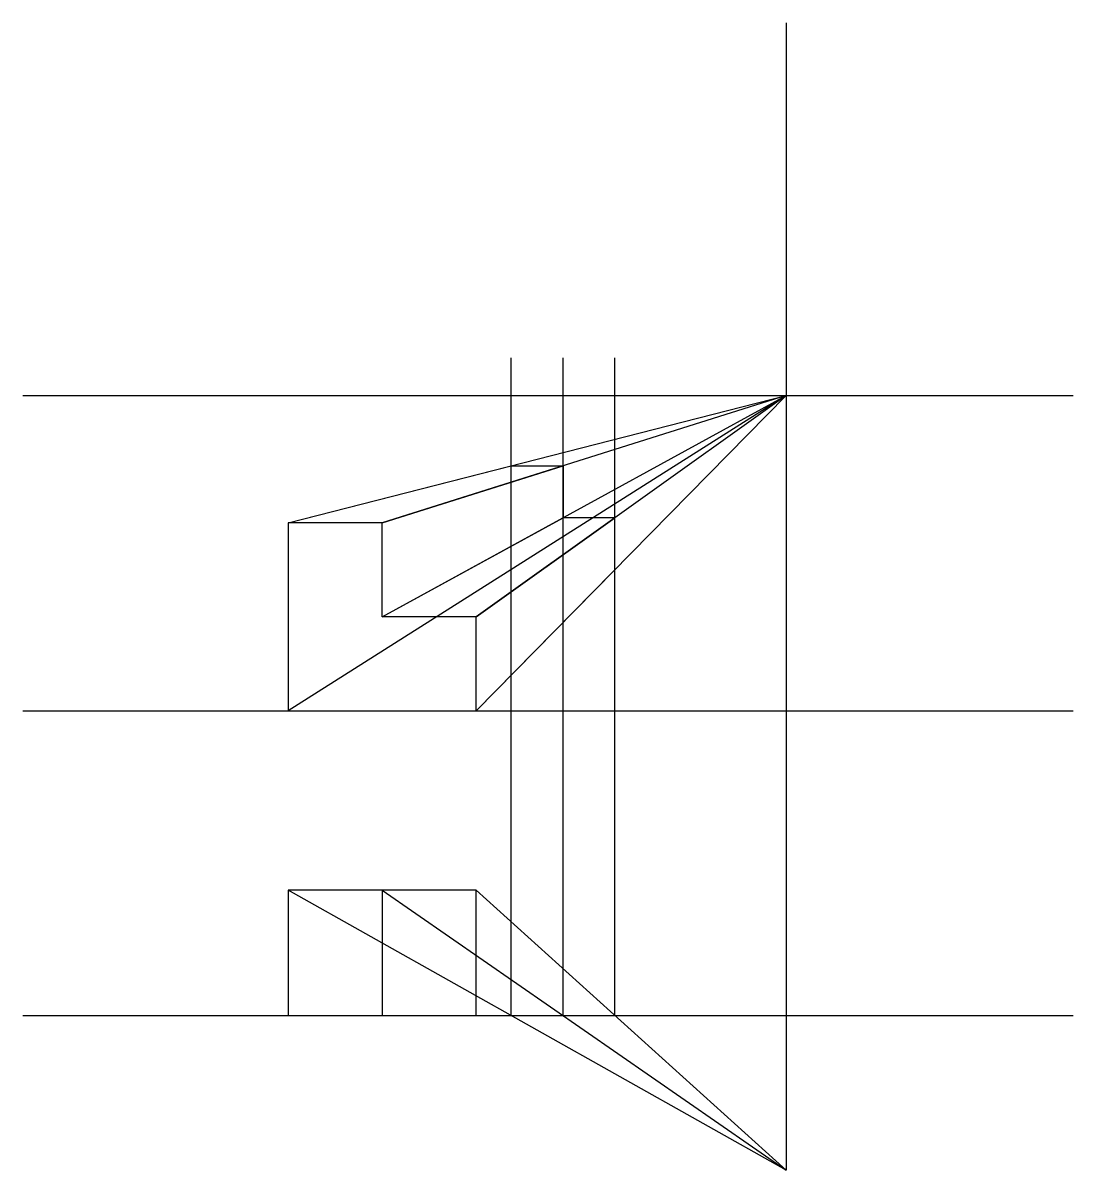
# Model space of a CAD drawing. Header units: millimetres. Extents: x -63 to 105, y -74 to 109.
import ezdxf

# ---------------------------------------------------------------- set-up
doc = ezdxf.new("R2010")
doc.units = ezdxf.units.MM
doc.layers.add('Ilgis', color=81, linetype='Continuous')
doc.layers.add('Perspektyva', color=11, linetype='Continuous')
doc.layers.add('Pagrindinis', color=7, linetype='Continuous', lineweight=30)

msp = doc.modelspace()

# ---------------------------------------------------------------- linework, layer by layer
at = {"layer": 'Ilgis'}
for p, q in [((14.9, -49.07), (14.9, 55.93)), ((23.19, -49.07), (23.19, 55.93)), ((31.47, -49.07), (31.47, 55.93))]:
    msp.add_line(p, q, dxfattribs=at)
at = {"layer": 'Pagrindinis'}
for p, q in [((-20.71, 29.56), (14.9, 38.66)), ((-5.71, 29.56), (23.19, 38.66)), ((14.9, 38.66), (23.19, 38.66)), ((23.19, 38.66), (23.19, 30.38)), ((-5.71, 29.56), (-20.71, 29.56)), ((-20.71, 29.56), (-20.71, -0.44)), ((-5.71, 14.56), (23.19, 30.38)), ((-5.71, 14.56), (-5.71, 29.56)), ((9.29, 14.56), (31.47, 30.38)), ((31.47, 30.38), (23.19, 30.38)), ((31.47, 22.09), (31.47, 30.38)), ((9.29, -0.44), (31.47, 22.09)), ((9.29, 14.56), (-5.71, 14.56)), ((9.29, -0.44), (9.29, 14.56)), ((-20.71, -0.44), (9.29, -0.44)), ((9.29, -29.07), (-20.71, -29.07)), ((-20.71, -29.07), (-20.71, -49.07)), ((-5.71, -29.07), (-5.71, -49.07)), ((9.29, -49.07), (9.29, -29.07)), ((-20.71, -49.07), (9.29, -49.07))]:
    msp.add_line(p, q, dxfattribs=at)
at = {"layer": 'Perspektyva'}
for p, q in [((58.85, 109.4), (58.85, -73.76)), ((-63.07, 49.9), (104.65, 49.9)), ((-20.71, 29.56), (58.85, 49.9)), ((58.85, 49.9), (-20.71, -0.44)), ((58.85, 49.9), (-5.71, 29.56)), ((-5.71, 14.56), (58.85, 49.9)), ((58.85, 49.9), (9.29, 14.56)), ((9.29, -0.44), (58.85, 49.9)), ((-63.07, -0.44), (104.65, -0.44)), ((58.85, -73.76), (-20.71, -29.07)), ((-5.71, -29.07), (58.85, -73.76)), ((58.85, -73.76), (9.29, -29.07)), ((-63.07, -49.07), (104.65, -49.07))]:
    msp.add_line(p, q, dxfattribs=at)

doc.saveas('drawing.dxf')
